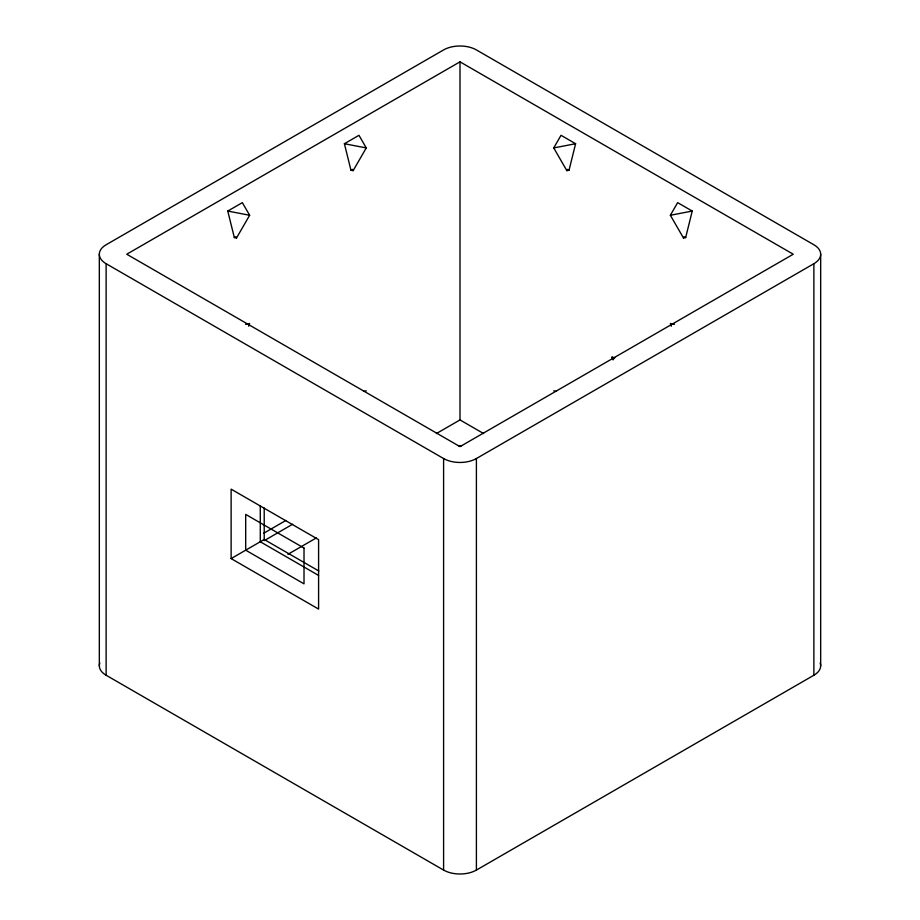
<?xml version="1.0" encoding="UTF-8"?>
<svg xmlns="http://www.w3.org/2000/svg" width="920" height="920" viewBox="0 0 920 920"><rect width="100%" height="100%" fill="white"/><g stroke="black" fill="none" stroke-linecap="round" stroke-linejoin="round"><path stroke-width="1.38" d="M99.325 665.769L99.325 254.23M820.674 665.769L820.674 254.23M569.043 170.234L575.598 143.727L561.028 135.309L553.736 147.936L566.858 170.66L569.043 170.234L567.582 169.395L566.858 170.66M685.664 237.567L692.231 211.059L677.649 202.641L670.358 215.268L683.48 237.992L685.664 237.567L684.216 236.727L683.48 237.992M248.699 326.209L249.642 323.506L245.536 324.288M236.52 237.992L249.642 215.268L242.351 202.641L227.769 211.059L234.335 237.567L236.52 237.992L235.784 236.727L234.335 237.567M353.142 170.66L366.263 147.936L358.972 135.309L344.402 143.727L350.957 170.234L353.142 170.66L352.417 169.395L350.957 170.234M460 61.835L126.741 254.23L460 446.637L793.258 254.23L460 61.835L460 419.922L436.379 433.561M263.534 533.347L285.913 520.433M231.127 558.589L318.596 609.086L318.596 539.649L231.127 489.152L231.127 558.589L264.212 539.488L318.803 570.998M264.247 540.638L292.629 524.239M287.937 554.311L316.33 537.924M106.122 263.707L443.601 458.539A23.195 13.386 0 0 0 476.399 458.539L813.878 263.707A23.195 13.386 0 0 0 813.878 244.766L476.399 49.921A23.195 13.386 0 0 0 443.601 49.921L106.122 244.766A23.195 13.386 0 0 0 106.122 263.707L106.122 675.234L443.601 870.078A23.195 13.386 0 0 0 476.399 870.078L813.878 675.234A23.195 13.386 0 0 0 820.18 663.021M553.736 147.936L575.598 143.727M670.358 215.268L692.231 211.059M363.526 391.356L366.263 390.839M344.402 143.727L366.263 147.936M227.769 211.059L249.642 215.268M674.463 324.288L670.358 323.506L671.301 326.209M614.779 357.696L612.053 357.167L612.984 359.881M553.736 390.839L556.473 391.356M614.48 358.57L612.053 357.167L613.375 359.467M460 419.922L483.621 433.561M318.596 575.425L260.279 541.753L260.279 505.988M813.878 263.707L813.878 675.234M476.399 458.539L476.399 870.078M443.601 458.539L443.601 870.078M264.212 508.001L264.212 539.488M106.122 675.234A23.195 13.386 0 0 1 99.82 663.021M458.378 445.694A15.709 9.073 0 0 1 461.621 445.694M304.014 548.067L245.697 514.406L245.697 550.172L304.014 583.843L304.014 548.067"/></g></svg>
